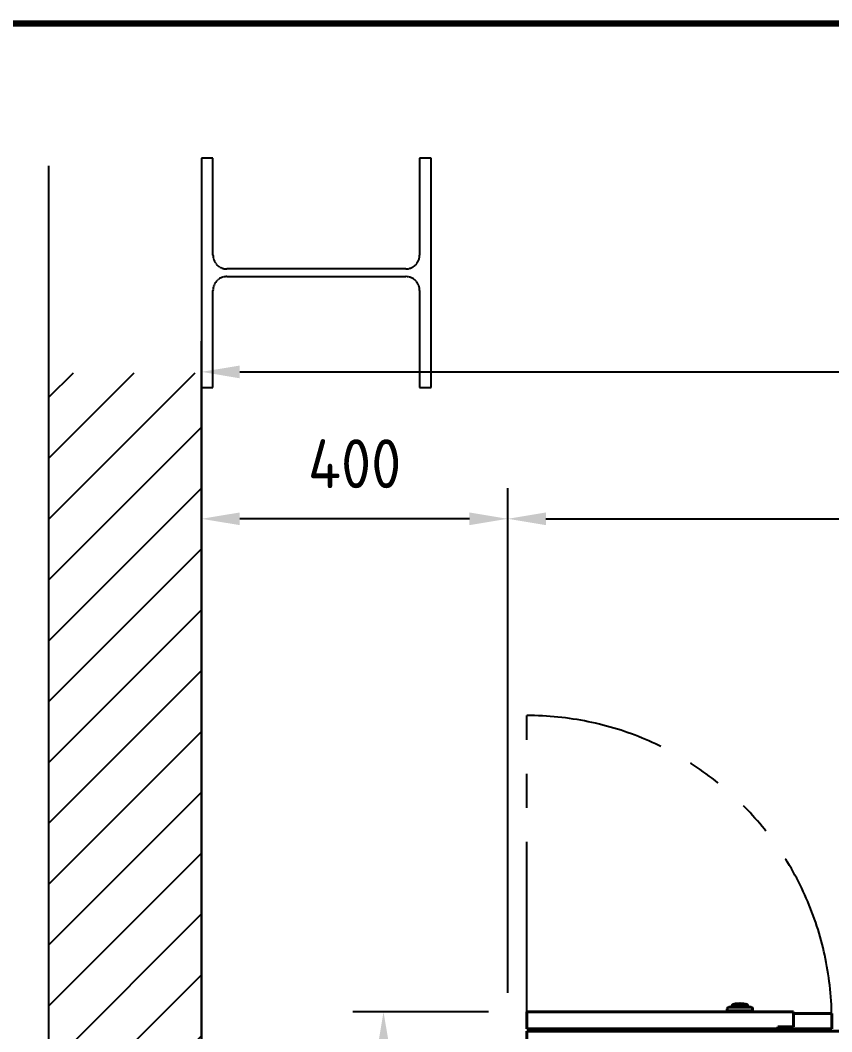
# Model space of a CAD drawing. Header units: millimetres. Extents: x 4969 to 37601, y -771 to 6478.
# Drawn here: x 6793 to 7853, y 5040 to 6362 of the extents above; entities that cross this region are included whole.
import ezdxf
from ezdxf.enums import TextEntityAlignment as Align

# ---------------------------------------------------------------- set-up
doc = ezdxf.new("R2010")
doc.units = ezdxf.units.MM
doc.header["$LTSCALE"] = 7
doc.header["$MEASUREMENT"] = 0
for name, pattern in [('DASHED', [0.2067, 0.1654, -0.0413]), ('DPAC2941$0$ACAD_ISO02W100', [15, 12, -3]), ('PHANTOM', [63.5, 31.75, -6.35, 6.35, -6.35, 6.35, -6.35])]:
    doc.linetypes.add(name, pattern=pattern)
doc.layers.get('0').update_dxf_attribs({"linetype": 'CONTINUOUS'})
doc.layers.get('Defpoints').update_dxf_attribs({"linetype": 'CONTINUOUS'})
doc.layers.add('FORMAT-1', color=7, linetype='CONTINUOUS')
doc.layers.add('가시적인 것(ISO)', color=3, linetype='CONTINUOUS', lineweight=40)
doc.styles.add('HAN', font='')
doc.styles.get("Standard").update_dxf_attribs({"font": 'ISOCP'})
doc.styles.get('HAN').set_extended_font_data('GulimChe')
doc.dimstyles.new('PS-20', dxfattribs={"dimscale": 20, "dimtxt": 3.2, "dimasz": 2.5, "dimexe": 2, "dimexo": 2.5, "dimgap": 2, "dimtad": 1, "dimtoh": 1, "dimrnd": 0.05, "dimzin": 12, "dimdsep": 46, "dimtxsty": 'Standard', "dimcen": 0, "dimclrt": 2, "dimazin": 3, "dimtfac": 1, "dimtofl": 0, "dimtmove": 0, "dimatfit": 3, "dimfxl": 0, "dimtolj": 1, "dimtzin": 0, "dimarcsym": 0})

# ---------------------------------------------------------------- blocks, each defined once
blk = doc.blocks.new('*D209')
at = {"color": 0, "lineweight": -2}
for p, q in [((7030, 4984.7), (7030, 5750.3)), ((7430, 5090.7), (7430, 5750.3)), ((7380, 5710.3), (7080, 5710.3))]:
    blk.add_line(p, q, dxfattribs=at)
at = {"color": 0}
for points in [[(7080, 5718.6), (7080, 5702), (7030, 5710.3)], [(7380, 5718.6), (7380, 5702), (7430, 5710.3)]]:
    blk.add_solid(points, dxfattribs=at)
at = {"layer": 'Defpoints', "color": 0}
for p in [(7030, 5710.3), (7430, 5040.7), (7030, 4934.7)]:
    blk.add_point(p, dxfattribs=at)
at = {"color": 2, "insert": (7230, 5782.3), "char_height": 64, "attachment_point": 5}
blk.add_mtext('\\A1;400', dxfattribs=at)
blk = doc.blocks.new('format-a1')
at = {"layer": 'FORMAT-1', "color": 7, "const_width": 0.7}
blk.add_lwpolyline([(26, 10), (26, 592), (854, 592), (854, 10)], close=True, dxfattribs=at)
at = {"style": 'HAN'}
for tag, height, p in [('MODEL-NAME', 4.5, (811.39, 49.79)), ('PART-NAME', 4.5, (811.39, 41.94)), ('SCALE', 4.05, (713.46, 41.94)), ('DWG-NO', 4.5, (811.39, 34.02)), ('DRA-BY', 4.5, (623.33, 31.66)), ('CH-BY', 4.5, (648.06, 31.66)), ('APP-BY', 4.5, (672.8, 31.66)), ('관련업체명', 4.5, (733.83, 16.64)), ('DRA-DATE', 3.75, (623.33, 13.71)), ('CH-DATE', 3.75, (648.06, 13.71)), ('APP-DATE', 3.75, (672.8, 13.71))]:
    blk.add_attdef(tag, text='', height=height, dxfattribs=at).set_placement(p, align=Align.MIDDLE_CENTER)
blk = doc.blocks.new('*D213')
at = {"color": 0, "lineweight": -2}
for p, q in [((7430, 5090.7), (7430, 5750.3)), ((8680, 5090.7), (8680, 5750.3)), ((7480, 5710.3), (8630, 5710.3))]:
    blk.add_line(p, q, dxfattribs=at)
at = {"color": 0}
for points in [[(7480, 5718.6), (7480, 5702), (7430, 5710.3)], [(8630, 5718.6), (8630, 5702), (8680, 5710.3)]]:
    blk.add_solid(points, dxfattribs=at)
at = {"layer": 'Defpoints', "color": 0}
for p in [(8680, 5710.3), (7430, 5040.7), (8680, 5040.7)]:
    blk.add_point(p, dxfattribs=at)
at = {"color": 2, "insert": (8055, 5782.3), "char_height": 64, "attachment_point": 5}
blk.add_mtext('\\A1;1250', dxfattribs=at)
blk = doc.blocks.new('*D215')
at = {"color": 0, "lineweight": -2}
for p, q in [((7405, 5065.7), (7227.8, 5065.7)), ((7267.8, 3665.6), (7267.8, 5015.7)), ((7405, 3615.6), (7227.8, 3615.6))]:
    blk.add_line(p, q, dxfattribs=at)
at = {"color": 0}
for points in [[(7259.5, 5015.7), (7276.2, 5015.7), (7267.8, 5065.7)], [(7259.5, 3665.6), (7276.2, 3665.6), (7267.8, 3615.6)]]:
    blk.add_solid(points, dxfattribs=at)
at = {"layer": 'Defpoints', "color": 0}
for p in [(7267.8, 5065.7), (7455, 5065.7, 0), (7455, 3615.6, 0)]:
    blk.add_point(p, dxfattribs=at)
at = {"color": 2, "insert": (7195.8, 4340.6), "char_height": 64, "attachment_point": 5, "rotation": 90}
blk.add_mtext('\\A1;1450', dxfattribs=at)
blk = doc.blocks.new('*D218')
at = {"color": 0, "lineweight": -2}
for p, q in [((7030, 4984.7), (7030, 5942.4)), ((9230, 4984.7), (9230, 5942.4)), ((7080, 5902.4), (9180, 5902.4))]:
    blk.add_line(p, q, dxfattribs=at)
at = {"color": 0}
for points in [[(7080, 5910.7), (7080, 5894), (7030, 5902.4)], [(9180, 5910.7), (9180, 5894), (9230, 5902.4)]]:
    blk.add_solid(points, dxfattribs=at)
at = {"layer": 'Defpoints', "color": 0}
for p in [(9230, 5902.4), (7030, 4934.7), (9230, 4934.7)]:
    blk.add_point(p, dxfattribs=at)
at = {"color": 2, "insert": (8130, 5974.4), "char_height": 64, "attachment_point": 5}
blk.add_mtext('\\A1;2200', dxfattribs=at)
blk = doc.blocks.new('A$C442960FC')
at = {"color": 251, "linetype": 'PHANTOM'}
blk.add_line((25, 1200), (412.5, 1200), dxfattribs=at)
blk.add_arc((14, 1200), 398.5, 270, 0, dxfattribs=at)
at = {"layer": '가시적인 것(ISO)'}
for p, q in [((0, 1200), (-1400, 1200)), ((0, 0), (0, 1200)), ((3, 1200), (25, 1200)), ((3, 872), (3, 1200)), ((25, 1200), (25, 851.5)), ((0, 1127.3), (3, 1127.3)), ((25, 937.3), (26, 937.3)), ((26, 905.6), (26, 937.3)), ((26.3, 936.5), (26.2, 936.5)), ((26.3, 904.9), (26.3, 938.1)), ((26.3, 938.1), (29, 938.1)), ((31, 906.9), (31, 936.1)), ((31.4, 932), (31, 932)), ((31.4, 932), (31.6, 932)), ((34, 927.9), (34, 926)), ((34.2, 927.5), (34.2, 922.9)), ((34.4, 927.1), (34.4, 922.5)), ((34.6, 926.7), (34.6, 922.1)), ((34.8, 926.3), (34.8, 921.6)), ((35, 925.9), (35, 917.1)), ((32.2, 924), (32.2, 924)), ((32.2, 919), (32.2, 919)), ((34, 917), (34, 915.1)), ((34.1, 922.6), (34.1, 922.6)), ((34.1, 922.4), (34.1, 922.5)), ((34.2, 922.2), (34.1, 922.4)), ((34.1, 920.6), (34.2, 920.8)), ((34.1, 920.5), (34.1, 920.6)), ((34.1, 920.4), (34.1, 920.4)), ((34.3, 922.2), (34.2, 922.2)), ((34.3, 921.9), (34.2, 922.2)), ((34.2, 920.8), (34.3, 921.1)), ((34.3, 920.8), (34.2, 920.8)), ((34.2, 920.1), (34.2, 915.5)), ((34.4, 921.7), (34.3, 921.9)), ((34.3, 921.1), (34.4, 921.3)), ((34.5, 921.7), (34.4, 921.7)), ((34.5, 921.5), (34.4, 921.7)), ((34.4, 921.3), (34.5, 921.5)), ((34.5, 921.3), (34.4, 921.3)), ((34.4, 920.5), (34.4, 915.9)), ((34.6, 920.9), (34.6, 916.3)), ((34.8, 921.4), (34.8, 916.7)), ((35.2, 925.5), (35.2, 917.5)), ((35.4, 925.1), (35.4, 917.9)), ((35.6, 924), (35.6, 919)), ((25, 905.6), (26, 905.6)), ((26.3, 906.5), (26.2, 906.5)), ((26.3, 904.9), (29, 904.9)), ((31.4, 911), (31, 911)), ((31.6, 911), (31.4, 911)), ((3, 872), (5.3, 872)), ((3, 801.5), (3, 871.5)), ((3, 871.5), (5.3, 871.5)), ((3.7, 871.5), (3.7, 872)), ((5.3, 872), (5.3, 851.5)), ((5.3, 851.5), (25, 851.5)), ((22.7, 851.5), (22.7, 801.5)), ((3, 801.5), (22.7, 801.5))]:
    blk.add_line(p, q, dxfattribs=at)
for centre, radius, start, end in [((26.2, 936.3), 0.15, 90, 180), ((29, 936.1), 2, 0, 89.5), ((31.6, 930), 2, 6.2562, 90), ((-45.9, 921.5), 80, 353.7438, 6.2562), ((31.6, 913), 2, 270, 353.7438), ((26.2, 906.6), 0.15, 180, 270), ((29, 906.9), 2, 270.5, 0)]:
    blk.add_arc(centre, radius, start, end, dxfattribs=at)
for centre, major_axis, ratio, start_param, end_param in [((34.6, 931.7), (-1.97, 0.07), 0.00001, 5.748312, 5.930049), ((32.9, 930.8), (-0.048, 0.949), 0.975681, 6.200227, 6.200239), ((33.3, 921.5), (0, -8.7), 0.205063, 2.124112, 2.979478), ((33.3, 921.5), (0, -8.7), 0.205063, 0.162114, 1.017481), ((33.9, 922.9), (-0.25, 0), 0.444444, 2.276551, 4.022692), ((34.1, 922.5), (-0.25, 0), 0.444444, 1.571692, 4.712389), ((34.1, 920.5), (-0.25, 0), 0.444444, 1.570796, 4.711493), ((33.9, 920.1), (-0.25, 0), 0.444444, 2.260493, 4.006634), ((34.3, 922.1), (-0.25, 0), 0.444444, 1.571692, 4.712389), ((34.3, 920.9), (-0.25, 0), 0.444444, 1.570796, 4.711493), ((34.5, 921.6), (-0.25, 0), 0.444444, 1.572138, 4.712389), ((34.5, 921.4), (-0.25, 0), 0.444444, 1.570796, 4.711047), ((34.6, 911.3), (1.98, 0.07), 0.00001, 3.499224, 3.679593)]:
    blk.add_ellipse(centre, major_axis=major_axis, ratio=ratio, start_param=start_param, end_param=end_param, dxfattribs=at)
for points in [[(32.3, 931.8), (32.3, 931.8), (32.3, 931.8), (32.3, 931.8)], [(33.4, 912.5), (33.4, 912.5), (33.4, 912.5), (33.4, 912.5)], [(32.3, 911.2), (32.3, 911.2), (32.3, 911.2), (32.3, 911.2)]]:
    blk.add_open_spline(points, degree=3, dxfattribs=at)
for points, knots in [([(32.7, 931.8), (32.7, 931.8), (32.7, 931.8), (32.6, 931.8), (32.6, 931.8), (32.6, 931.8), (32.6, 931.8)], [0, 0, 0, 0, 0.3333333, 0.3333333, 0.3333333, 0.6568525, 0.6568525, 0.6568525, 0.6568525]), ([(32.9, 931.8), (33.2, 931.8), (33.4, 931.7), (33.9, 931.4), (34, 931.2), (34.4, 930.7), (34.6, 930.3), (35, 929.1), (35.2, 928.2), (35.5, 926.2), (35.6, 925.1), (35.7, 923.1), (35.8, 922), (35.7, 920), (35.7, 919), (35.5, 917.1), (35.4, 916.2), (35.2, 914.6), (35, 913.9), (34.6, 912.7), (34.4, 912.2), (33.8, 911.5), (33.4, 911.3), (32.9, 911.2)], [0, 0, 0, 0, 0.145152, 0.145152, 0.292908, 0.292908, 0.553752, 0.553752, 0.953382, 0.953382, 1.292007, 1.292007, 1.601144, 1.601144, 1.903008, 1.903008, 2.206281, 2.206281, 2.519421, 2.519421, 2.859733, 2.859733, 3.099758, 3.099758, 3.099758, 3.099758]), ([(33.8, 928.2), (33.8, 928.2), (33.8, 928.2), (33.8, 928.1), (33.9, 928.1), (33.9, 928.1), (33.9, 928.1), (34, 928), (34, 928), (34, 928), (34, 928), (34, 927.9)], [0.00702714, 0.00702714, 0.00702714, 0.00702714, 0.0074103, 0.0074103, 0.01519222, 0.01519222, 0.0236708, 0.0236708, 0.03076356, 0.03076356, 0.03423329, 0.03423329, 0.03423329, 0.03423329]), ([(34, 927.8), (34, 927.8), (34, 927.7), (34.1, 927.7), (34.1, 927.7), (34.1, 927.7), (34.1, 927.7), (34.2, 927.6), (34.2, 927.6), (34.2, 927.6), (34.2, 927.5), (34.2, 927.5)], [0.00108398, 0.00108398, 0.00108398, 0.00108398, 0.0074103, 0.0074103, 0.01519222, 0.01519222, 0.0236708, 0.0236708, 0.03076356, 0.03076356, 0.03423329, 0.03423329, 0.03423329, 0.03423329]), ([(34.2, 927.3), (34.2, 927.3), (34.2, 927.3), (34.3, 927.3), (34.3, 927.3), (34.3, 927.3), (34.3, 927.2), (34.4, 927.2), (34.4, 927.2), (34.4, 927.1), (34.4, 927.1), (34.4, 927.1)], [0.00108398, 0.00108398, 0.00108398, 0.00108398, 0.0074103, 0.0074103, 0.01519222, 0.01519222, 0.0236708, 0.0236708, 0.03076356, 0.03076356, 0.03423329, 0.03423329, 0.03423329, 0.03423329]), ([(34.4, 926.9), (34.4, 926.9), (34.4, 926.9), (34.5, 926.9), (34.5, 926.9), (34.5, 926.9), (34.5, 926.8), (34.6, 926.8), (34.6, 926.8), (34.6, 926.7), (34.6, 926.7), (34.6, 926.7)], [0.00109875, 0.00109875, 0.00109875, 0.00109875, 0.0074103, 0.0074103, 0.01519222, 0.01519222, 0.0236708, 0.0236708, 0.03076356, 0.03076356, 0.03423329, 0.03423329, 0.03423329, 0.03423329]), ([(34.6, 926.5), (34.6, 926.5), (34.6, 926.5), (34.7, 926.5), (34.7, 926.5), (34.7, 926.4), (34.8, 926.4), (34.8, 926.4), (34.8, 926.3), (34.8, 926.3), (34.8, 926.3), (34.8, 926.3)], [0.00087848, 0.00087848, 0.00087848, 0.00087848, 0.00739519, 0.00739519, 0.01521298, 0.01521298, 0.02366863, 0.02366863, 0.03073949, 0.03073949, 0.0340282, 0.0340282, 0.0340282, 0.0340282]), ([(34.8, 926.1), (34.8, 926.1), (34.8, 926.1), (34.9, 926.1), (34.9, 926.1), (34.9, 926), (35, 926), (35, 926), (35, 925.9), (35, 925.9), (35, 925.9), (35, 925.9)], [0.00108398, 0.00108398, 0.00108398, 0.00108398, 0.0074103, 0.0074103, 0.01519222, 0.01519222, 0.0236708, 0.0236708, 0.03076356, 0.03076356, 0.03423329, 0.03423329, 0.03423329, 0.03423329]), ([(34, 915.1), (34, 915), (34, 915), (34, 915), (33.9, 914.9), (33.9, 914.9), (33.9, 914.9), (33.9, 914.9), (33.8, 914.9), (33.8, 914.8)], [0, 0, 0, 0, 0.00674983, 0.00674983, 0.01342687, 0.01342687, 0.02025351, 0.02025351, 0.02721928, 0.02721928, 0.02721928, 0.02721928]), ([(34.2, 915.5), (34.2, 915.4), (34.2, 915.4), (34.2, 915.4), (34.1, 915.4), (34.1, 915.3), (34.1, 915.3), (34.1, 915.3), (34, 915.3), (34, 915.3), (34, 915.2), (34, 915.2)], [0, 0, 0, 0, 0.00674983, 0.00674983, 0.01342687, 0.01342687, 0.02025351, 0.02025351, 0.02759661, 0.02759661, 0.03316911, 0.03316911, 0.03316911, 0.03316911]), ([(34.4, 915.9), (34.4, 915.9), (34.4, 915.8), (34.4, 915.8), (34.4, 915.8), (34.3, 915.7), (34.3, 915.7), (34.3, 915.7), (34.3, 915.7), (34.2, 915.7), (34.2, 915.7), (34.2, 915.7)], [0, 0, 0, 0, 0.00674983, 0.00674983, 0.01342687, 0.01342687, 0.02025351, 0.02025351, 0.02759661, 0.02759661, 0.03316911, 0.03316911, 0.03316911, 0.03316911]), ([(34.6, 916.3), (34.6, 916.3), (34.6, 916.2), (34.6, 916.2), (34.6, 916.2), (34.5, 916.2), (34.5, 916.1), (34.5, 916.1), (34.5, 916.1), (34.4, 916.1), (34.4, 916.1), (34.4, 916.1)], [0, 0, 0, 0, 0.00674983, 0.00674983, 0.01342687, 0.01342687, 0.02025351, 0.02025351, 0.02759661, 0.02759661, 0.03315433, 0.03315433, 0.03315433, 0.03315433]), ([(34.8, 916.7), (34.8, 916.7), (34.8, 916.7), (34.8, 916.6), (34.8, 916.6), (34.7, 916.6), (34.7, 916.5), (34.7, 916.5), (34.7, 916.5), (34.6, 916.5), (34.6, 916.5), (34.6, 916.5)], [0, 0, 0, 0, 0.00674973, 0.00674973, 0.01342677, 0.01342677, 0.02025341, 0.02025341, 0.02759651, 0.02759651, 0.03317057, 0.03317057, 0.03317057, 0.03317057]), ([(35, 917.1), (35, 917.1), (35, 917.1), (35, 917), (35, 917), (34.9, 917), (34.9, 917), (34.9, 916.9), (34.9, 916.9), (34.8, 916.9), (34.8, 916.9), (34.8, 916.9)], [0, 0, 0, 0, 0.00674983, 0.00674983, 0.01342687, 0.01342687, 0.02025351, 0.02025351, 0.02759662, 0.02759662, 0.03316907, 0.03316907, 0.03316907, 0.03316907]), ([(35, 925.7), (35, 925.7), (35, 925.7), (35.1, 925.7), (35.1, 925.6), (35.1, 925.6), (35.2, 925.6), (35.2, 925.5), (35.2, 925.5), (35.2, 925.5), (35.2, 925.5), (35.2, 925.5)], [0.00108398, 0.00108398, 0.00108398, 0.00108398, 0.0074103, 0.0074103, 0.01519222, 0.01519222, 0.0236708, 0.0236708, 0.03076356, 0.03076356, 0.03423329, 0.03423329, 0.03423329, 0.03423329]), ([(35.2, 917.5), (35.2, 917.5), (35.2, 917.5), (35.2, 917.4), (35.2, 917.4), (35.1, 917.4), (35.1, 917.4), (35.1, 917.3), (35.1, 917.3), (35, 917.3), (35, 917.3), (35, 917.3)], [0, 0, 0, 0, 0.00674983, 0.00674983, 0.01342687, 0.01342687, 0.02025351, 0.02025351, 0.02759662, 0.02759662, 0.03316907, 0.03316907, 0.03316907, 0.03316907]), ([(35.2, 925.3), (35.2, 925.3), (35.2, 925.3), (35.3, 925.2), (35.3, 925.2), (35.4, 925.2), (35.4, 925.2), (35.4, 925.1), (35.4, 925.1), (35.4, 925.1), (35.4, 925.1), (35.4, 925.1)], [0.00033675, 0.00033675, 0.00033675, 0.00033675, 0.00732685, 0.00732685, 0.01497108, 0.01497108, 0.02299969, 0.02299969, 0.02989998, 0.02989998, 0.03303564, 0.03303564, 0.03303564, 0.03303564]), ([(35.4, 917.9), (35.4, 917.9), (35.4, 917.9), (35.4, 917.9), (35.4, 917.8), (35.4, 917.8), (35.3, 917.8), (35.3, 917.8), (35.3, 917.8), (35.2, 917.7), (35.2, 917.7), (35.2, 917.7)], [0, 0, 0, 0, 0.0066907, 0.0066907, 0.01330495, 0.01330495, 0.02004241, 0.02004241, 0.02719451, 0.02719451, 0.03271787, 0.03271787, 0.03271787, 0.03271787]), ([(35.4, 924.2), (35.4, 924.2), (35.4, 924.2), (35.4, 924.2), (35.5, 924.2), (35.5, 924.2), (35.5, 924.2), (35.5, 924.3), (35.6, 924.3), (35.6, 924.3), (35.6, 924.3), (35.6, 924.3), (35.6, 924.3)], [0.137779, 0.137779, 0.137779, 0.137779, 0.25, 0.25, 0.25, 0.5, 0.5, 0.5, 0.75, 0.75, 0.75, 1, 1, 1, 1]), ([(35.6, 918.7), (35.6, 918.7), (35.6, 918.7), (35.6, 918.7), (35.6, 918.7), (35.5, 918.7), (35.5, 918.8), (35.5, 918.8), (35.5, 918.8), (35.5, 918.8), (35.5, 918.8), (35.5, 918.8), (35.4, 918.8), (35.4, 918.8), (35.4, 918.8), (35.4, 918.8)], [0.0000001, 0.0000001, 0.0000001, 0.0000001, 0.25, 0.25, 0.25, 0.5, 0.5, 0.5, 0.5300124, 0.5300124, 0.5300124, 0.75, 0.75, 0.75, 0.8681217, 0.8681217, 0.8681217, 0.8681217]), ([(35.6, 924.3), (35.6, 924.3), (35.6, 924.3), (35.6, 924.2), (35.6, 924.1), (35.6, 924)], [-0.28431085, -0.28431085, -0.28431085, -0.28431085, -0.28286322, -0.28286322, -0.24910016, -0.24910016, -0.24910016, -0.24910016]), ([(35.6, 919), (35.6, 918.9), (35.6, 918.8), (35.6, 918.7), (35.6, 918.7), (35.6, 918.7)], [-0.03307974, -0.03307974, -0.03307974, -0.03307974, 0, 0, 0.00141849, 0.00141849, 0.00141849, 0.00141849]), ([(32.6, 911.2), (32.6, 911.2), (32.6, 911.2), (32.6, 911.2), (32.7, 911.2), (32.7, 911.2), (32.7, 911.2)], [0.3425603, 0.3425603, 0.3425603, 0.3425603, 0.6666667, 0.6666667, 0.6666667, 1, 1, 1, 1])]:
    blk.add_open_spline(points, degree=3, knots=knots, dxfattribs=at)

msp = doc.modelspace()

# ---------------------------------------------------------------- hatches: boundary and pattern name
at = {"linetype": 'DPAC2941$0$ACAD_ISO02W100'}
h = msp.add_hatch(dxfattribs=at)
h.set_pattern_fill('ANSI31', color=6, scale=450)
h.set_pattern_definition([(45, (15395.74, -1475.43), (-39.77476, 39.77476), [])])
h.paths.add_polyline_path([(6829.962, 5901.212), (7029.962, 5901.212), (7029.962, -178.626), (6829.962, -178.626)])

# ---------------------------------------------------------------- linework, layer by layer
at = {"color": 6, "linetype": 'DASHED'}
for p, q in [((6829.962, 6171.836, -0.01), (6829.962, -353.66, -0.01)), ((7029.962, 6171.836, -0.01), (7029.962, -353.66, -0.01))]:
    msp.add_line(p, q, dxfattribs=at)
at = {"color": 6, "linetype": 'DASHED', "elevation": -0.01}
for points in [[(7329.962, 6031.955), (7329.962, 6181.955), (7314.962, 6181.955), (7314.962, 6054.955, -0.41421356), (7296.962, 6036.955), (7062.962, 6036.955, -0.41421356), (7044.962, 6054.955), (7044.962, 6181.955), (7029.962, 6181.955), (7029.962, 6031.955)], [(7029.962, 6031.955), (7029.962, 5881.955), (7044.962, 5881.955), (7044.962, 6008.955, -0.41421356), (7062.962, 6026.955), (7296.962, 6026.955, -0.41421356), (7314.962, 6008.955), (7314.962, 5881.955), (7329.962, 5881.955), (7329.962, 6031.955)]]:
    msp.add_lwpolyline(points, format="xyb", dxfattribs=at)

# ---------------------------------------------------------------- block references
at = {"xscale": 12, "yscale": 12, "zscale": 12}
msp.add_blockref('format-a1', (4969.048, -746.069), dxfattribs=at)
at = {"rotation": 90}
msp.add_blockref('A$C442960FC', (8654.962, 5040.653, -0.01), dxfattribs=at)

# ---------------------------------------------------------------- dimensions: what is measured, and where the dimension line sits
for base, p1, p2, picture, middle in [((9229.962, 5902.38, -0.01), (7029.962, 4934.711, -0.01), (9229.962, 4934.711, -0.01), '*D218', (8129.962, 5974.386, -0.01)), ((8679.962, 5710.291, -0.01), (7429.962, 5040.653, -0.01), (8679.962, 5040.653, -0.01), '*D213', (8054.962, 5782.297, -0.01))]:
    dim = msp.add_linear_dim(base=base, p1=p1, p2=p2, dimstyle='PS-20', override={"dimtmove": 1})
    dim.commit()
    dim.dimension.update_dxf_attribs({"geometry": picture, "text_midpoint": middle})
dim = msp.add_linear_dim(base=(7029.962, 5710.291, -0.01), p1=(7429.962, 5040.653, -0.01), p2=(7029.962, 4934.711, -0.01), dimstyle='PS-20')
dim.commit()
dim.dimension.update_dxf_attribs({"geometry": '*D209', "text_midpoint": (7229.962, 5782.291, -0.01)})
dim = msp.add_linear_dim(base=(7267.831, 5065.653), p1=(7454.962, 3615.613, -0.01), p2=(7454.962, 5065.653, -0.01), angle=90, text='1450', dimstyle='PS-20')
dim.commit()
dim.dimension.update_dxf_attribs({"geometry": '*D215', "text_midpoint": (7195.831, 4340.633)})

doc.saveas('drawing.dxf')
